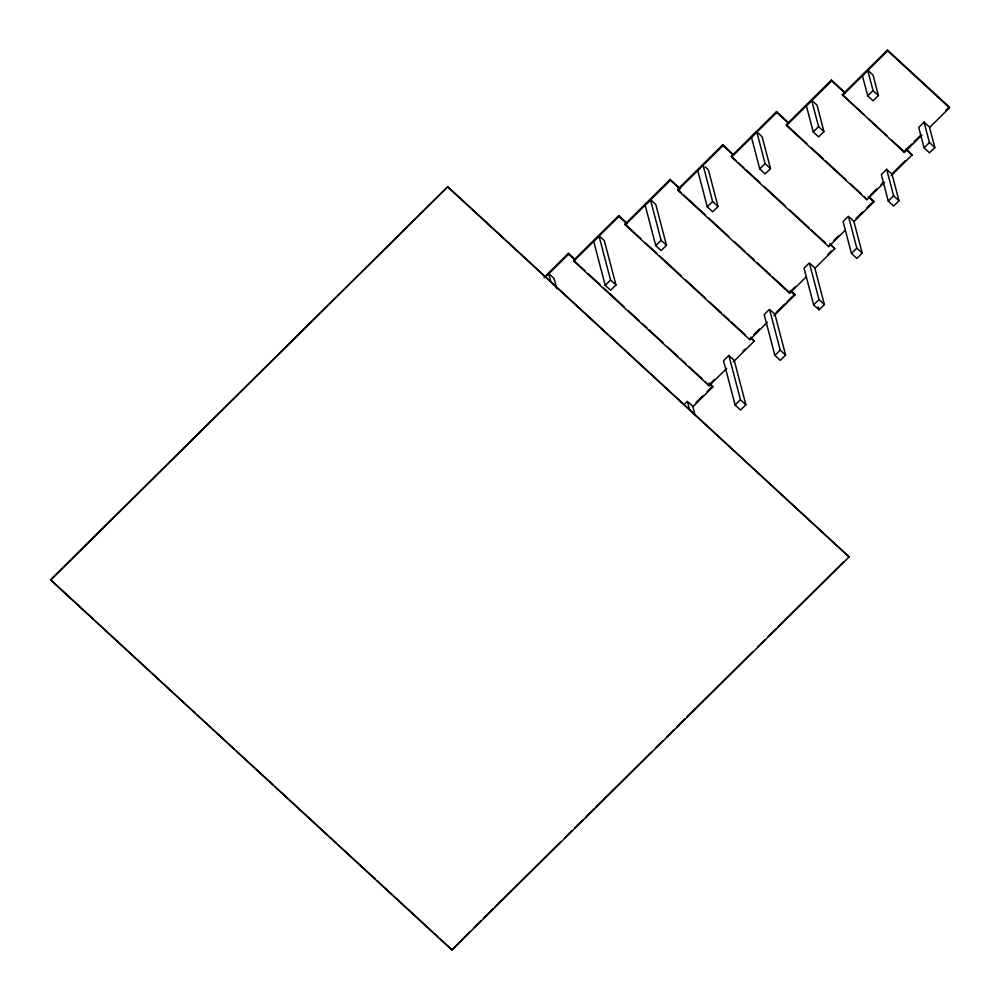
<?xml version="1.0" encoding="UTF-8"?>
<svg xmlns="http://www.w3.org/2000/svg" width="1000" height="1000" viewBox="0 0 1000 1000"><rect width="100%" height="100%" fill="white"/><g stroke="black" fill="none" stroke-linecap="round" stroke-linejoin="round"><path stroke-width="1.5" d="M50.525 579.775L447.775 186.713L849.137 556.938L451.887 950L50.525 579.775L92.938 618.875M50.637 580.2L447.775 186.713M544.2 277.312L568.425 253.35L575.288 259.675M544.362 277.688L548.638 273.45L550.95 282.3M545.525 277.062L568.65 254.188L568.425 253.35M726.737 368.387L709.112 385.825L573.8 261.112L573.587 260.275L618.725 215.613L626.75 223M598.938 235.712L593.6 241L605.225 285.312L610.612 290.287L615.962 285L604.338 240.688L598.938 235.712L610.562 280.025L615.962 285M573.8 261.112L618.95 216.45L618.725 215.613M767.4 322.25L749.788 339.688L625.262 224.913L625.037 224.075L670.175 179.412L680.462 188.888M625.262 224.913L670.4 180.25L670.175 179.412M806.162 276.938L789.638 293.275L677.85 190.25L677.638 189.412L722.775 144.75L733.037 154.213M677.85 190.25L723 145.588L722.775 144.75M845.2 230.263L828.688 246.612L731.6 157.125L731.375 156.287L776.525 111.625L789.087 123.2M731.6 157.125L776.737 112.463L776.525 111.625M605.225 285.312L610.562 280.025M655.75 245.613L661.1 240.325L650.387 199.513L645.05 204.8L655.75 245.613L661.15 250.588L666.5 245.3L655.788 204.488L651.475 200.512M845.2 92.75L831.413 80.037L786.275 124.712L786.488 125.55L866.912 199.675L884.538 182.237M811.625 100.15L806.287 105.438L813.238 131.938L818.637 136.912L823.975 131.625L817.025 105.125L811.625 100.15L818.575 126.65L823.975 131.625M786.488 125.55L831.637 80.887L831.413 80.037M707.262 206.825L712.613 201.537L702.987 164.85L697.65 170.138L707.262 206.825L712.663 211.8L718.012 206.513L708.388 169.825L705.15 166.85M759.762 168.925L765.1 163.637L756.737 131.738L751.388 137.025L759.762 168.925L765.163 173.9L770.5 168.612L762.125 136.713L757.812 132.725M921.95 135.037L904.338 152.463L842.312 94.663L887.45 50L949.25 106.962L949.475 107.8L929.663 127.413M867.663 70.113L862.325 75.4L867.688 95.85L873.088 100.825L878.425 95.538L873.062 75.088L867.663 70.113L873.037 90.562L878.425 95.538M842.525 95.5L887.675 50.838L887.45 50M813.238 131.938L818.575 126.65M867.688 95.85L873.037 90.562M924.062 122.088L918.725 127.375L924.087 147.838L929.488 152.812L934.837 147.525L929.463 127.062L924.062 122.088L929.438 142.55L934.837 147.525M911.825 144L904.112 151.625L904.338 152.463M914.025 141.825L920.625 135.287M945.95 110.225L949.25 106.962M886.65 169.3L881.312 174.587L888.263 201.088L893.662 206.062L899 200.775L892.05 174.275L886.65 169.3L893.6 195.8L899 200.775M870 195.562L876.6 189.025M881.012 184.662L883.213 182.488M892.025 173.775L905.238 160.7M891.137 175.7L912.062 155L906.1 148.875M924.087 147.838L929.438 142.55M833.975 240.325L838.375 235.963M855.987 218.538L862.6 212M867 207.638L873.612 201.1L869.038 196.887M854.013 221.55L873.825 201.938L873.612 201.1M789.638 293.275L789.425 292.438L794.925 286.988M827.962 254.312L831.263 251.038M814.963 268.225L834.788 248.612L830 243.562M728.85 355.45L723.512 360.737L735.138 405.05L740.525 410.025L745.875 404.738L734.25 360.425L728.85 355.45L740.475 399.762L745.875 404.738M888.263 201.088L893.6 195.8M753.975 334.487L759.475 329.038M775.987 312.7L784.8 303.988M787 301.8L794.712 294.175L791.275 291.012M684.163 404.487L687.362 401.312L689.688 410.163M774.013 315.712L794.925 295.012L794.712 294.175M710 383.888L714.4 379.538M743.025 351.213L745.225 349.025M733.337 361.85L754.262 341.15L750.6 337.137M696.038 402.525L702.65 395.988M707.05 391.625L712.55 386.188L709.125 383.025M692.962 406.637L712.775 387.025L712.55 386.188M851.45 253.438L856.787 248.15L848.425 216.238L843.075 221.525L851.45 253.438L856.85 258.412L862.188 253.125L853.812 221.213L849.5 217.237M813.662 304.875L819 299.587L809.375 262.913L804.038 268.2L813.662 304.875L819.05 309.85L824.4 304.562L814.775 267.887L810.462 263.9M774.887 355.412L780.225 350.125L769.525 309.312L764.175 314.6L774.887 355.412L780.288 360.387L785.625 355.1L774.912 314.288L770.6 310.3M735.138 405.05L740.475 399.762M451.887 950L469.525 932.013M473.963 927.625L480.625 921.038M483.95 917.738L492.825 908.95M495.05 906.762L560.525 841.988M564.963 837.588L571.613 831M574.95 827.712L582.712 820.025M586.038 816.725L593.812 809.038M596.025 806.85L651.513 751.95M655.95 747.562L662.613 740.975M667.05 736.575L673.7 729.987M677.038 726.7L684.8 719.013M687.025 716.812L752.487 652.038M758.037 646.55L764.7 639.963M768.025 636.663L775.788 628.975M778.012 626.788L843.487 562M887.675 50.838L949.475 107.8M831.637 80.887L845.425 93.588M906.312 149.713L912.062 155M842.312 94.663L864.05 114.712M868.637 118.925L886.95 135.8M891.525 140.025L902.962 150.575M776.737 112.463L788.162 122.987M868.112 196.675L873.825 201.938M787.425 125.763L806.95 143.775M811.55 148L823.037 158.588M825.337 160.712L846.012 179.775M850.612 184L860.95 193.538M864.4 196.713L866.912 199.675M765.1 163.637L770.5 168.612M856.787 248.15L862.188 253.125M723 145.588L733.263 155.05M830.225 244.412L834.788 248.612M731.375 156.287L735.95 160.5M738.238 162.613L743.938 167.875M746.225 169.975L759.938 182.613M764.5 186.825L785.062 205.763M789.625 209.975L809.05 227.875M811.338 229.975L825.037 242.613M712.613 201.537L718.012 206.513M819 299.587L824.4 304.562M670.4 180.25L679.538 188.675M790.362 290.8L794.925 295.012M677.638 189.412L681.062 192.562M683.337 194.675L705.013 214.65M708.438 217.8L728.962 236.725M734.675 241.975L744.938 251.438M747.212 253.538L754.062 259.85M757.487 263L770.025 274.562M772.312 276.675L789.425 292.438M661.1 240.325L666.5 245.3M780.225 350.125L785.625 355.1M618.95 216.45L626.975 223.85M750.812 337.987L754.262 341.15M625.037 224.075L641.025 238.812M645.6 243.025L657.025 253.55M659.312 255.662L681.012 275.663M685.588 279.875L705.013 297.775M709.575 301.988L721 312.525M723.288 314.625L729 319.887M731.287 322L745 334.637M568.65 254.188L574.362 259.462M709.338 383.862L712.775 387.025M573.587 260.275L585.05 270.837M588.488 274.012L599.963 284.575M603.4 287.75L624.038 306.775M628.625 311L638.95 320.513M642.387 323.688L646.975 327.912M649.262 330.025L663.025 342.713M667.613 346.938L677.938 356.45M680.225 358.562L685.962 363.837M689.4 367.013L702.013 378.638M705.45 381.812L709.112 385.825M549.712 274.45L554.038 278.425L556.737 288.75M688.45 402.312L692.763 406.287L695.088 415.138M447.887 187.138L849.137 556.938M95.237 620.988L194.975 712.9M197.262 715.025L233.95 748.825M236.25 750.938L272.925 784.75M275.225 786.862L335.988 842.862M338.275 844.975L374.963 878.787M377.25 880.9L438.013 936.9M440.312 939.013L451.775 949.575M828.462 245.763L828.688 246.612M818.288 306.913L819.05 309.85M749.562 338.837L749.788 339.688"/></g></svg>
